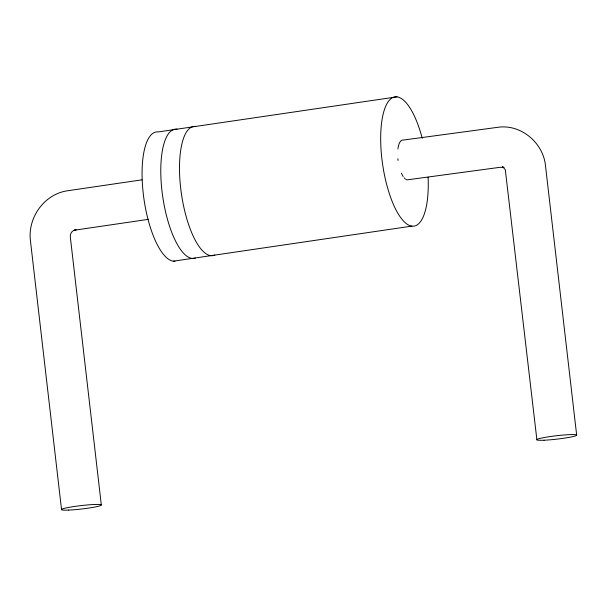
<?xml version="1.0" encoding="UTF-8"?>
<svg xmlns="http://www.w3.org/2000/svg" width="607" height="607" viewBox="0 0 607 607"><rect width="100%" height="100%" fill="white"/><g stroke="black" fill="none" stroke-linecap="round" stroke-linejoin="round"><path stroke-width="0.91" d="M396.986 96.839L158.381 131.909A65.306 22.042 81.6 0 0 143.578 196.281A65.306 22.042 81.6 0 0 174.998 261.2M142.076 179.816L67.362 190.795C44.394 194.157 27.899 217.23 30.35 239.985L61.557 509.736M148.472 219.324L74.411 230.212L76.095 229.75C72.15 229.985 69.608 233.87 70.389 237.618L101.308 504.849M173.336 261.185L411.948 226.108M576.65 434.984L545.397 164.899C542.802 142.728 521.292 124.42 498.817 127.166L403.405 140.05A20.092 7.238 82.3 0 0 397.919 148.95M536.899 439.87L505.297 169.656L502.467 166.614L504.076 167.562L500.403 167.259L407.176 179.854A20.092 7.238 82.3 0 1 405.863 179.338M405.195 178.86A20.092 7.238 82.3 0 1 404.194 177.874M403.215 176.576A20.092 7.238 82.3 0 1 401.379 173.162M398.063 160.468A20.092 7.238 82.3 0 1 397.866 158.738M195.34 258.104A65.306 22.042 81.6 0 1 162.623 195.962A65.306 22.042 81.6 0 1 177.1 129.154M214.84 255.046A65.306 22.042 81.6 0 1 181.508 194.43A65.306 22.042 81.6 0 1 195.811 126.408M428.094 177.176A65.306 22.042 81.6 0 1 399.649 216.107A65.306 22.042 81.6 0 1 383.867 111.415A65.306 22.042 81.6 0 1 422.237 138.32M544.039 440.219A20.092 1.715 -6.6 0 0 576.453 435.454A20.092 1.715 -6.6 0 0 549.828 436.608A20.092 1.715 -6.6 0 0 544.039 440.219M68.705 510.085A20.092 1.715 -6.6 0 0 101.119 505.32A20.092 1.715 -6.6 0 0 74.486 506.473A20.092 1.715 -6.6 0 0 68.705 510.085"/></g></svg>
